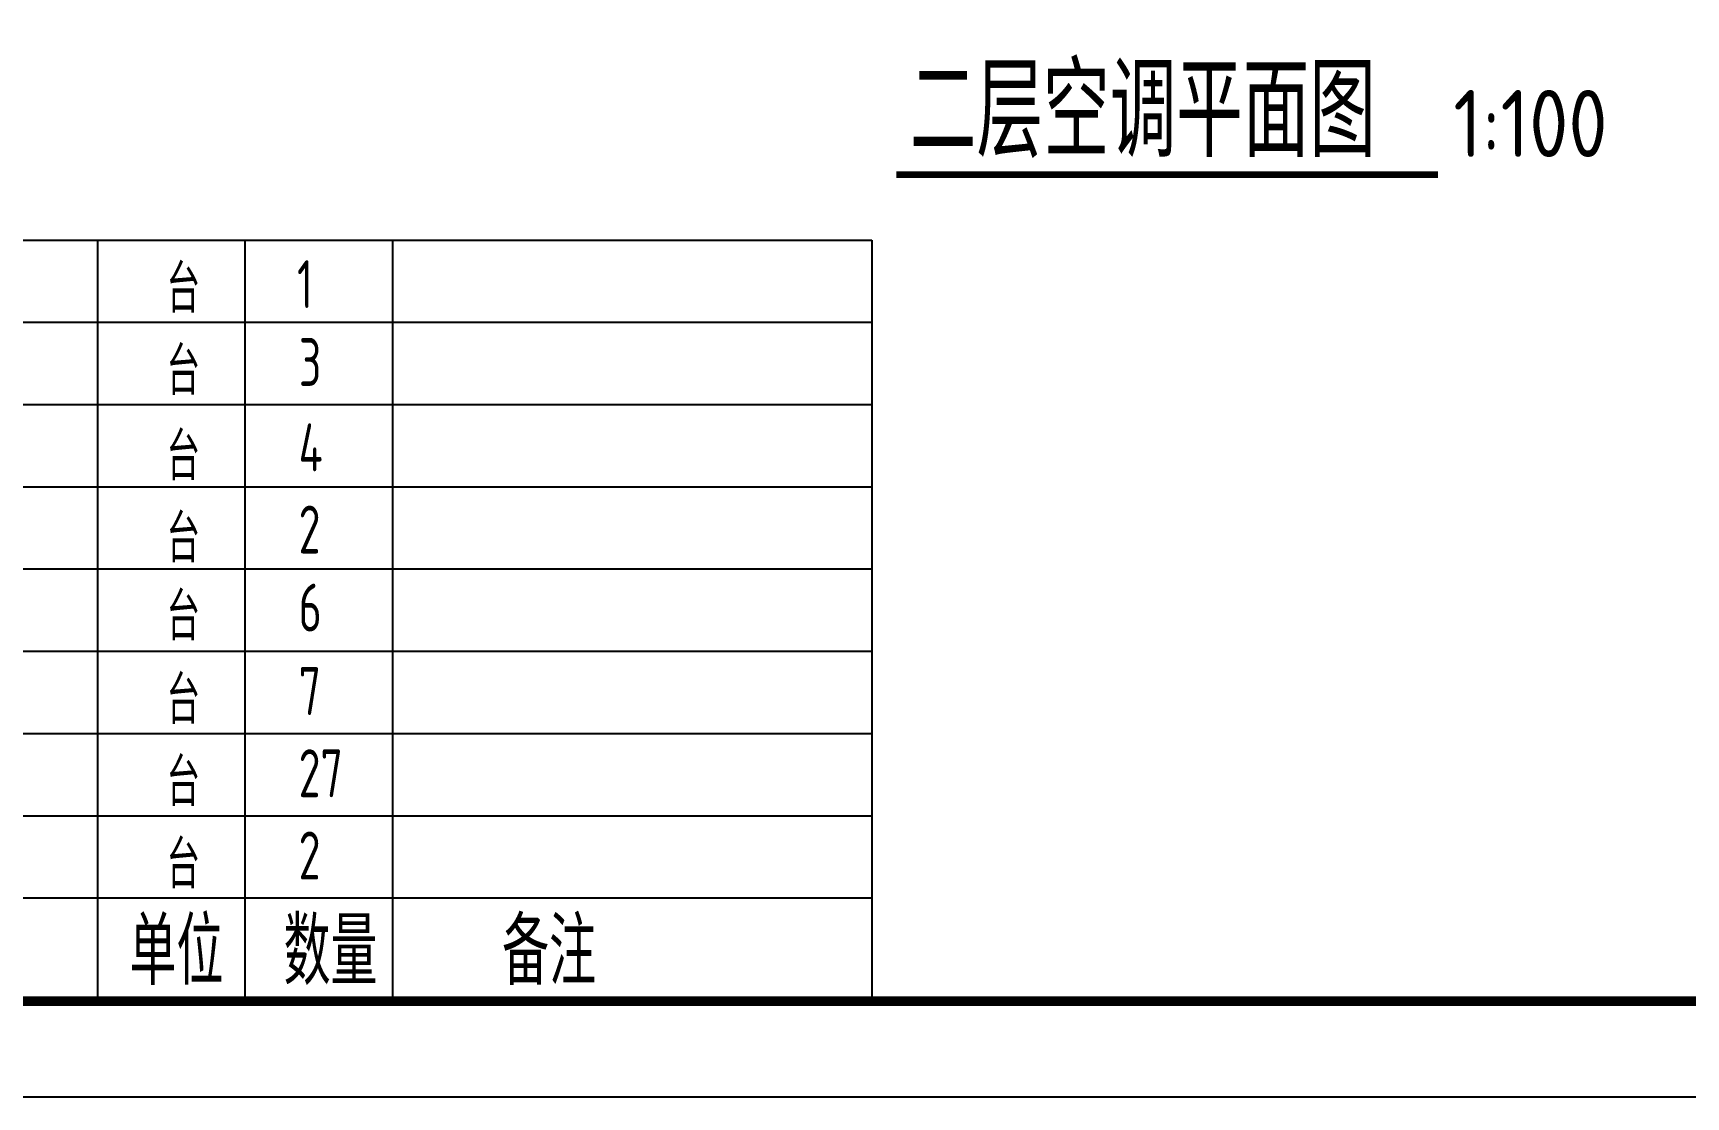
# Model space of a CAD drawing. Extents: x 1738143 to 1822243, y -608375 to -303375.
# Drawn here: x 1768249 to 1785486, y -546975 to -535874 of the extents above; entities that cross this region are included whole.
import ezdxf
from ezdxf.enums import TextEntityAlignment as Align

# ---------------------------------------------------------------- set-up
doc = ezdxf.new("R2010")
doc.units = 0
doc.header["$LTSCALE"] = 1000
doc.header["$MEASUREMENT"] = 0
for name, color, linetype in [('DIM_SYMB', 3, 'Continuous'), ('PUB_TEXT', 7, 'Continuous'), ('TK', 4, 'Continuous'), ('采暖', 7, 'Continuous')]:
    doc.layers.add(name, color=color, linetype=linetype)
doc.styles.add('HZTXT1', font='romans.shx', dxfattribs={"width": 0.7, "bigfont": 'GBHZFS.SHX'})
doc.styles.get("Standard").update_dxf_attribs({"font": 'gbenor.shx', "bigfont": 'gbcbig.shx'})
doc.styles.add('TSSD_Dimension', font='tssdeng.shx', dxfattribs={"width": 0.7, "bigfont": 'hztxt.shx'})

# ---------------------------------------------------------------- blocks, each defined once
blk = doc.blocks.new('*U633')
at = {"color": 3}
blk.add_lwpolyline([(-84100, 0), (0, 0), (0, 59400), (-84100, 59400)], close=True, dxfattribs=at)
at = {"color": 3, "const_width": 100}
blk.add_lwpolyline([(-81600, 1000), (-1000, 1000), (-1000, 58400), (-81600, 58400)], close=True, dxfattribs=at)
at = {"layer": 'TK', "color": 4, "style": 'HZTXT1'}
for tag, height, width, p in [('项目负责1', 400, 0.6, (-4500, 19196)), ('项目负责2', 400, 0.6, (-4500, 18296)), ('专责', 400, 0.6, (-4500, 17396)), ('审定', 400, 0.6, (-4500, 16496)), ('审核', 400, 0.6, (-4500, 15596)), ('校对', 400, 0.6, (-4500, 14696)), ('设计', 400, 0.6, (-4500, 13796)), ('绘图', 400, 0.6, (-4500, 12896)), ('建设单位', 450, 0.6, (-4500, 11050)), ('工号', 400, 0.5, (-5501, 3507)), ('版次', 400, 0.7, (-2138, 3498)), ('阶段', 400, 0.7, (-2138, 2498)), ('比例', 400, 0.7, (-5491, 1513)), ('日期', 400, 0.7, (-2138, 1498))]:
    blk.add_attdef(tag, text='', height=height, dxfattribs=dict(at, width=width)).set_placement(p, align=Align.MIDDLE)
at = {"layer": 'TK', "color": 1, "lineweight": -3, "style": 'HZTXT1', "width": 0.6}
blk.add_attdef('工程名称', text='', height=450, dxfattribs=at).set_placement((-4500, 9050), align=Align.MIDDLE)
at = {"layer": 'TK', "color": 4, "lineweight": -3, "style": 'HZTXT1', "width": 0.6}
blk.add_attdef('子项名称', text='', height=450, dxfattribs=at).set_placement((-4500, 7050), align=Align.MIDDLE)
at = {"layer": 'TK', "color": 1, "lineweight": -3, "width": 0.6, "flags": 104}
blk.add_attdef('图名', text='', height=400, dxfattribs=at).set_placement((-4558, 4958), align=Align.MIDDLE_CENTER)
at = {"layer": 'TK', "color": 1, "style": 'HZTXT1', "width": 0.7}
blk.add_attdef('图号', text='', height=400, dxfattribs=at).set_placement((-5491, 2513), align=Align.MIDDLE)

msp = doc.modelspace()

# ---------------------------------------------------------------- linework, layer by layer
at = {"layer": 'DIM_SYMB', "const_width": 70}
msp.add_lwpolyline([(1782899.7, -537352.8), (1777252.8, -537352.8)], dxfattribs=at)
at = {"layer": '采暖'}
for p, q in [((1740642.9, -538034.2), (1776994.4, -538034.2)), ((1768921.5, -538034.2), (1768921.5, -545974.9)), ((1770455.6, -538034.2), (1770455.6, -545974.9)), ((1771995.6, -538034.2), (1771995.6, -545974.9)), ((1776994.4, -538034.2), (1776994.4, -545974.9)), ((1740642.9, -538892.2), (1776994.4, -538892.2)), ((1740642.9, -539750.2), (1776994.4, -539750.2)), ((1740642.9, -540608.2), (1776994.4, -540608.2)), ((1740642.9, -541466.2), (1776994.4, -541466.2)), ((1740642.9, -541466.2), (1776994.4, -541466.2)), ((1740642.9, -541466.2), (1776994.4, -541466.2)), ((1740642.9, -542324.2), (1776994.4, -542324.2)), ((1740642.9, -543182.2), (1776994.4, -543182.2)), ((1740642.9, -544040.2), (1776994.4, -544040.2)), ((1740642.9, -544898.2), (1776994.4, -544898.2)), ((1740642.9, -544898.2), (1776994.4, -544898.2)), ((1776994.4, -545974.9), (1740642.9, -545974.9))]:
    msp.add_line(p, q, dxfattribs=at)

# ---------------------------------------------------------------- block references
msp.add_blockref('*U633', (1822242.9, -546974.9))

# ---------------------------------------------------------------- texts
at = {"layer": 'PUB_TEXT'}
for s, height, p in [('二层空调平面图', 964.54, (1777392.8, -537168.1)), ('1:100', 700, (1783060.5, -537168.1))]:
    msp.add_text(s, height=height, dxfattribs=at).set_placement(p)
at = {"layer": '采暖', "style": 'TSSD_Dimension', "width": 0.7}
for s, height, p in [('台', 500, (1769640.7, -538792.8)), ('1', 500, (1771001.6, -538744.3)), ('台', 500, (1769640.7, -539650.8)), ('3', 500, (1771020.8, -539557.5)), ('台', 500, (1769640.7, -540541.1)), ('4', 500, (1771018.2, -540447.8)), ('台', 500, (1769640.7, -541398.1)), ('2', 500, (1771018.2, -541304.9)), ('台', 500, (1769640.7, -542211.9)), ('6', 500, (1771018.2, -542118.7)), ('台', 500, (1769640.7, -543082.8)), ('7', 500, (1771018.2, -542989.5)), ('台', 500, (1769640.7, -543940.8)), ('27', 500, (1771018.2, -543847.5)), ('台', 500, (1769640.7, -544798.8)), ('2', 500, (1771018.2, -544705.5)), ('单位', 700, (1769253.5, -545806.1)), ('数量', 700, (1770861.4, -545806.1)), ('备注', 700, (1773140.3, -545806.1))]:
    msp.add_text(s, height=height, dxfattribs=at).set_placement(p)

doc.saveas('drawing.dxf')
